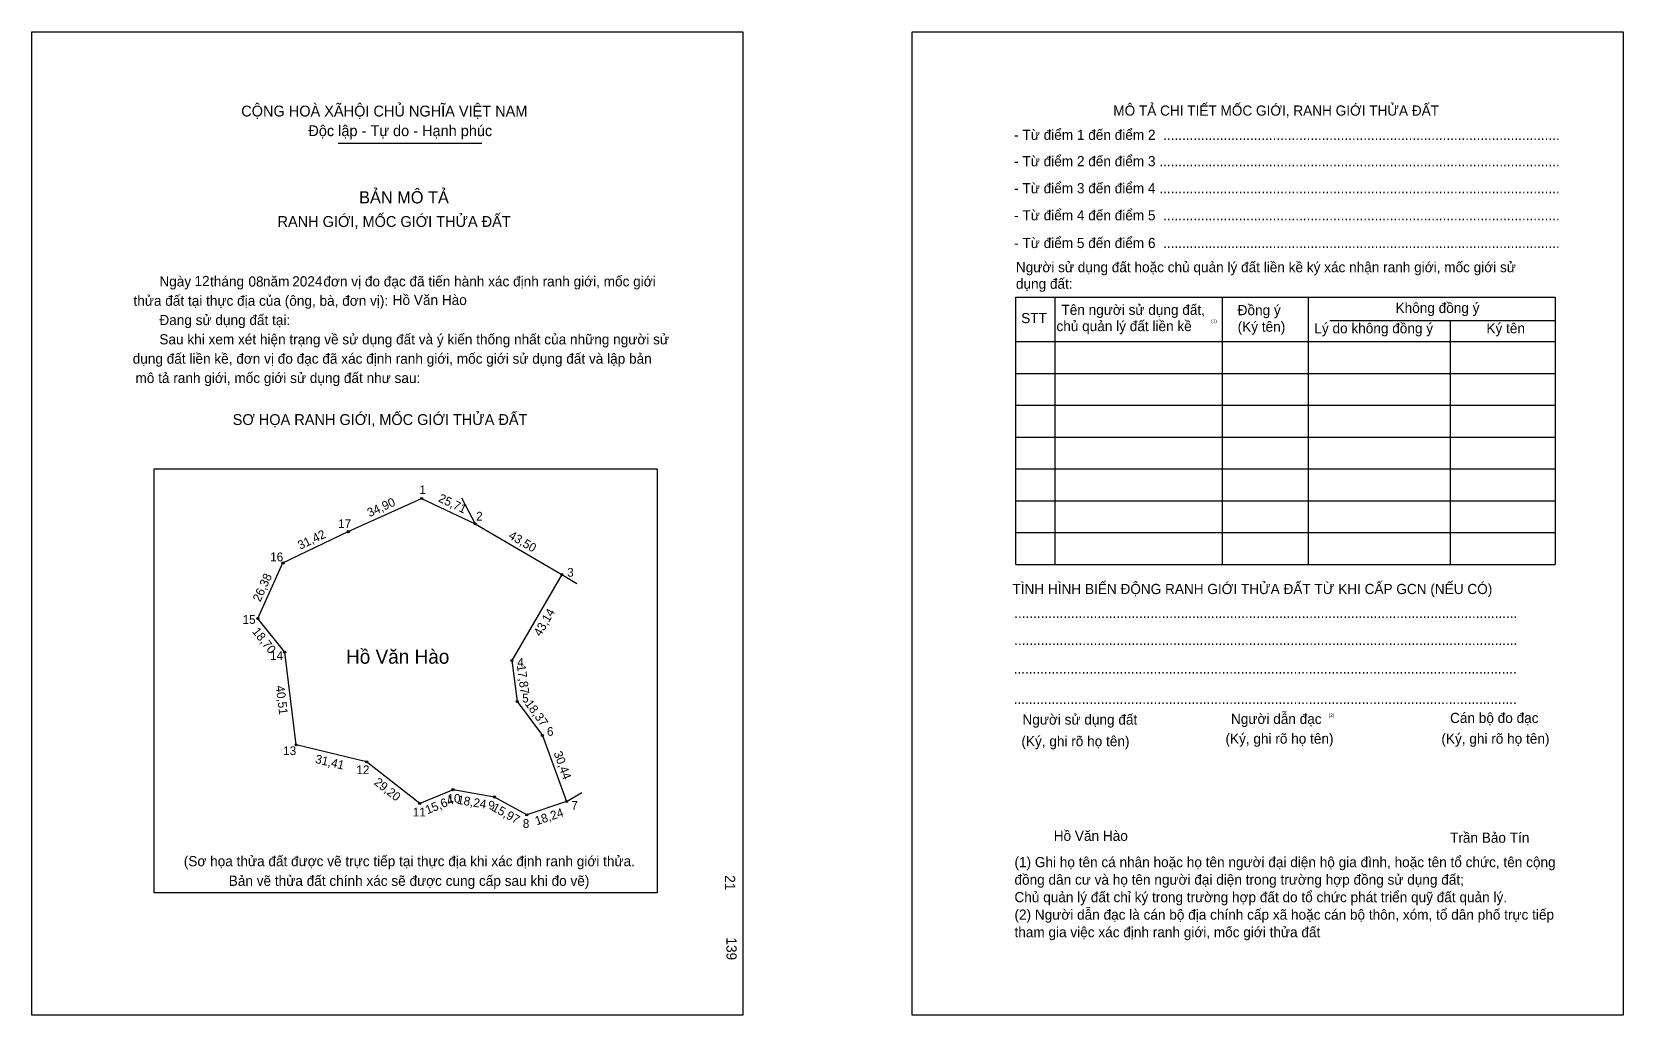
# Model space of a CAD drawing. Extents: x 547057 to 547747, y 1825032 to 1825458.
import ezdxf

# ---------------------------------------------------------------- set-up
doc = ezdxf.new("R2010")
doc.units = 0
for name, color, linetype in [('bmtKhungInTrang1', 7, 'Continuous'), ('bmtKhungInTrang2', 7, 'Continuous'), ('bmtNoiDung', 7, 'Continuous'), ('bmtTemplate', 7, 'Continuous'), ('CanhThua', 7, 'Continuous'), ('ChieuDaiCanhThua', 7, 'Continuous'), ('MocDinhThua', 7, 'Continuous'), ('RauThua', 7, 'Continuous'), ('SoHieuDinhThua', 7, 'Continuous'), ('TenChuSuDung', 7, 'Continuous')]:
    doc.layers.add(name, color=color, linetype=linetype)

msp = doc.modelspace()

# ---------------------------------------------------------------- linework, layer by layer
at = {"layer": 'bmtKhungInTrang1'}
msp.add_lwpolyline([(547057.13, 1825458.4), (547365.31, 1825458.4), (547365.31, 1825032.14), (547057.13, 1825032.14)], close=True, dxfattribs=at)
at = {"layer": 'bmtKhungInTrang2'}
msp.add_lwpolyline([(547438.8, 1825458.4), (547746.98, 1825458.4), (547746.98, 1825032.14), (547438.8, 1825032.14)], close=True, dxfattribs=at)
at = {"layer": 'bmtTemplate'}
for p, q in [((547189.94, 1825410.09), (547252.26, 1825410.09)), ((547500.63, 1825343.43), (547500.63, 1825227.55)), ((547573.12, 1825343.43), (547573.12, 1825227.55)), ((547610.42, 1825343.56), (547610.42, 1825227.55)), ((547717.48, 1825343.43), (547717.48, 1825227.55)), ((547619.88, 1825333.22), (547717.48, 1825333.22)), ((547483.73, 1825324.11), (547717.48, 1825324.11)), ((547483.73, 1825310.32), (547717.48, 1825310.32)), ((547483.73, 1825296.52), (547717.48, 1825296.52)), ((547483.73, 1825282.73), (547717.48, 1825282.73)), ((547483.73, 1825268.93), (547717.48, 1825268.93)), ((547483.73, 1825255.14), (547717.48, 1825255.14)), ((547483.73, 1825241.34), (547717.48, 1825241.34)), ((547483.73, 1825227.55), (547717.48, 1825227.55))]:
    msp.add_line(p, q, dxfattribs=at)
for points in [[(547483.58, 1825343.43), (547717.48, 1825343.43)], [(547483.58, 1825343.43), (547483.58, 1825227.55)], [(547671.98, 1825333.08), (547671.98, 1825227.55)]]:
    msp.add_lwpolyline(points, dxfattribs=at)
msp.add_lwpolyline([(547110.15, 1825085.23), (547110.15, 1825268.92), (547328.22, 1825268.92), (547328.22, 1825085.23)], close=True, dxfattribs=at)
at = {"layer": 'CanhThua'}
for p, q in [((547194.33, 1825241.74), (547226.12, 1825256.14)), ((547226.12, 1825256.14), (547249.34, 1825245.09)), ((547249.34, 1825245.09), (547286.9, 1825223.14)), ((547166, 1825228.16), (547194.33, 1825241.74)), ((547155.09, 1825204.13), (547166, 1825228.16)), ((547286.9, 1825223.14), (547265.19, 1825185.85)), ((547166.75, 1825189.5), (547155.09, 1825204.13)), ((547171.75, 1825149.31), (547166.75, 1825189.5)), ((547265.19, 1825185.85), (547267.57, 1825168.14)), ((547267.57, 1825168.14), (547278.46, 1825153.34)), ((547278.46, 1825153.34), (547288.96, 1825124.77)), ((547202.28, 1825141.93), (547171.75, 1825149.31)), ((547225.27, 1825123.93), (547202.28, 1825141.93)), ((547239.73, 1825129.88), (547225.27, 1825123.93)), ((547257.7, 1825126.71), (547239.73, 1825129.88)), ((547271.67, 1825118.98), (547257.7, 1825126.71)), ((547288.96, 1825124.77), (547271.67, 1825118.98))]:
    msp.add_line(p, q, dxfattribs=at)
at = {"layer": 'MocDinhThua'}
for centre in [(547226.12, 1825256.14), (547249.34, 1825245.09), (547194.33, 1825241.74), (547166, 1825228.16), (547286.9, 1825223.14), (547155.09, 1825204.13), (547166.75, 1825189.5), (547265.19, 1825185.85), (547267.57, 1825168.14), (547278.46, 1825153.34), (547171.75, 1825149.31), (547202.28, 1825141.93), (547239.73, 1825129.88), (547257.7, 1825126.71), (547288.96, 1825124.77), (547225.27, 1825123.93), (547271.67, 1825118.98)]:
    msp.add_circle(centre, 0.455, dxfattribs=at)
at = {"layer": 'RauThua'}
for p, q in [((547243.34, 1825256.34), (547249.34, 1825245.09)), ((547286.9, 1825223.14), (547293.44, 1825219.31)), ((547288.96, 1825124.77), (547295.61, 1825128.64))]:
    msp.add_line(p, q, dxfattribs=at)

# ---------------------------------------------------------------- texts
at = {"layer": 'bmtNoiDung'}
for s, p in [('12', (547127.65, 1825348.18)), ('08', (547151.04, 1825347.93)), ('2024', (547170.01, 1825348.03)), ('Hồ Văn Hào', (547213.57, 1825339.97)), ('Hồ Văn Hào', (547500.13, 1825107.69))]:
    msp.add_text(s, height=4.409, dxfattribs=at).set_placement(p)
for s, p in [('21', (547357.64, 1825092.82)), ('139', (547358.26, 1825065.83))]:
    msp.add_text(s, height=4.409, rotation=270, dxfattribs=at).set_placement(p)
at = {"layer": 'bmtTemplate'}
for s, height, p in [('CỘNG HOÀ XÃHỘI CHỦ NGHĨA VIỆT NAM', 4.7035, (547147.91, 1825421.69)), ('MÔ TẢ CHI TIẾT MỐC GIỚI, RANH GIỚI THỬA ĐẤT', 4.4078, (547525.94, 1825422.06)), ('Độc lập - Tự do - Hạnh phúc', 4.7035, (547177, 1825413.18)), ('- Từ điểm 1 đến điểm 2  .........................................................................................................', 4.40782, (547482.98, 1825411.55)), ('- Từ điểm 2 đến điểm 3 ..........................................................................................................', 4.40782, (547482.98, 1825400.13)), ('BẢN MÔ TẢ', 5.291, (547199.01, 1825384.03)), ('- Từ điểm 3 đến điểm 4 ..........................................................................................................', 4.40782, (547482.98, 1825388.4)), ('- Từ điểm 4 đến điểm 5  .........................................................................................................', 4.40782, (547482.98, 1825376.68)), ('RANH GIỚI, MỐC GIỚI THỬA ĐẤT', 4.7035, (547163.64, 1825373.82)), ('- Từ điểm 5 đến điểm 6  .........................................................................................................', 4.40782, (547482.98, 1825364.67)), ('Ngày     tháng     năm         đơn vị đo đạc đã tiến hành xác định ranh giới, mốc giới ', 4.4095, (547112.43, 1825348.03)), ('Người sử dụng đất hoặc chủ quản lý đất liền kề ký xác nhận ranh giới, mốc giới sử', 4.4078, (547483.73, 1825354.19)), ('dụng đất:', 4.408, (547483.73, 1825347.02)), ('thửa đất tại thực địa của (ông, bà, đơn vị):', 4.4095, (547101.19, 1825339.65)), ('Tên người sử dụng đất,', 4.4078, (547503.47, 1825335.7)), ('Đồng ý', 4.408, (547579.86, 1825335.57)), ('Không đồng ý', 4.4078, (547648.32, 1825336.53)), ('Đang sử dụng đất tại:', 4.4095, (547112.43, 1825331.28)), ('STT', 4.408, (547486.03, 1825332.12)), ('chủ quản lý đất liền kề', 4.4078, (547501.31, 1825328.65)), ('(1)', 1.47, (547568.35, 1825332.28)), ('(Ký tên)', 4.408, (547579.86, 1825328.39)), ('Lý do không đồng ý', 4.4078, (547613.12, 1825327.7)), ('Ký tên', 4.408, (547687.71, 1825327.7)), ('Sau khi xem xét hiện trạng về sử dụng đất và ý kiến thống nhất của những người sử ', 4.4095, (547112.43, 1825322.91)), ('dụng đất liền kề, đơn vị đo đạc đã xác định ranh giới, mốc giới sử dụng đất và lập bản', 4.4095, (547100.86, 1825314.53)), ('mô tả ranh giới, mốc giới sử dụng đất như sau:', 4.4095, (547102.07, 1825306.16)), ('SƠ HỌA RANH GIỚI, MỐC GIỚI THỬA ĐẤT', 4.7035, (547144.2, 1825287.97)), ('TÌNH HÌNH BIẾN ĐỘNG RANH GIỚI THỬA ĐẤT TỪ KHI CẤP GCN (NẾU CÓ)', 4.4078, (547482.24, 1825214.68)), ('.....................................................................................................................................', 4.41443, (547482.98, 1825204.31)), ('.....................................................................................................................................', 4.41443, (547482.98, 1825192.58)), ('.....................................................................................................................................', 4.41443, (547482.75, 1825180.17)), ('.....................................................................................................................................', 4.41443, (547482.75, 1825167.06)), ('Người sử dụng đất', 4.4078, (547486.57, 1825158.1)), ('Người dẫn đạc', 4.4078, (547576.98, 1825158.38)), ('(2)', 1.47, (547619.31, 1825161.42)), ('Cán bộ đo đạc', 4.4078, (547671.94, 1825158.79)), ('(Ký, ghi rõ họ tên)', 4.4078, (547486.12, 1825148.72)), ('(Ký, ghi rõ họ tên)', 4.4078, (547574.58, 1825149.82)), ('(Ký, ghi rõ họ tên)', 4.4078, (547668.19, 1825149.82)), ('Trần Bảo Tín', 4.4078, (547671.94, 1825106.89)), ('(Sơ họa thửa đất được vẽ trực tiếp tại thực địa khi xác định ranh giới thửa.', 4.4095, (547123.02, 1825096.71)), ('(1) Ghi họ tên cá nhân hoặc họ tên người đại diện hộ gia đình, hoặc tên tổ chức, tên cộng', 4.4078, (547483.11, 1825096.29)), ('Bản vẽ thửa đất chính xác sẽ được cung cấp sau khi đo vẽ)', 4.4095, (547142.51, 1825088.19)), ('đồng dân cư và họ tên người đại diện trong trường hợp đồng sử dụng đất;', 4.4078, (547483.11, 1825088.7)), ('Chủ quản lý đất chỉ ký trong trường hợp đất do tổ chức phát triển quỹ đất quản lý.', 4.4078, (547483.11, 1825081.11)), ('(2) Người dẫn đạc là cán bộ địa chính cấp xã hoặc cán bộ thôn, xóm, tổ dân phố trực tiếp', 4.4078, (547483.11, 1825073.53)), ('tham gia việc xác định ranh giới, mốc giới thửa đất', 4.4078, (547483.11, 1825065.94))]:
    msp.add_text(s, height=height, dxfattribs=at).set_placement(p)
at = {"layer": 'ChieuDaiCanhThua'}
for s, rotation, p in [('34,90', 24.36338, (547203.53, 1825247.99)), ('25,71', 334.54614, (547233.01, 1825254.96)), ('31,42', 25.61812, (547173.5, 1825233.85)), ('43,50', 329.701, (547263.47, 1825239.02)), ('26,38', 65.57294, (547156.13, 1825211.01)), ('43,14', 59.79126, (547277.69, 1825196.03)), ('18,70', 308.54691, (547152.43, 1825198.36)), ('17,87', 277.6635, (547267.39, 1825183.69)), ('40,51', 277.09045, (547162.85, 1825174.79)), ('18,37', 306.3422, (547270.69, 1825167.1)), ('30,44', 290.17094, (547283.25, 1825145.81)), ('31,41', 346.41061, (547179.71, 1825141.53)), ('29,20', 321.94362, (547205.15, 1825132.46)), ('15,64', 22.35583, (547228.66, 1825119.18)), ('18,24', 349.99657, (547241.33, 1825123.82)), ('15,97', 331.0301, (547256.24, 1825121.02)), ('18,24', 18.53628, (547275.96, 1825114.42))]:
    msp.add_text(s, height=3.789, rotation=rotation, dxfattribs=at).set_placement(p)
at = {"layer": 'SoHieuDinhThua'}
for s, height, p in [('1', 3.79, (547225.17, 1825258.03)), ('2', 3.79, (547249.78, 1825246.54)), ('17', 3.789, (547189.91, 1825243.28)), ('16', 3.789, (547160.47, 1825228.91)), ('3', 3.79, (547289.21, 1825222.21)), ('15', 3.789, (547148.49, 1825201.77)), ('14', 3.789, (547160.44, 1825186.14)), ('4', 3.79, (547267.57, 1825183.22)), ('5', 3.79, (547269.72, 1825167.67)), ('6', 3.79, (547280.45, 1825153.24)), ('13', 3.789, (547166.1, 1825144.89)), ('12', 3.789, (547197.82, 1825136.62)), ('10', 3.789, (547237.32, 1825124.22)), ('9', 3.79, (547255.08, 1825121.24)), ('7', 3.79, (547291.02, 1825121.24)), ('11', 3.789, (547222.29, 1825118.28)), ('8', 3.79, (547269.97, 1825113.31))]:
    msp.add_text(s, height=height, dxfattribs=at).set_placement(p)
at = {"layer": 'TenChuSuDung'}
msp.add_text('Hồ Văn Hào', height=6.143, dxfattribs=at).set_placement((547193.37, 1825184.49))

doc.saveas('drawing.dxf')
